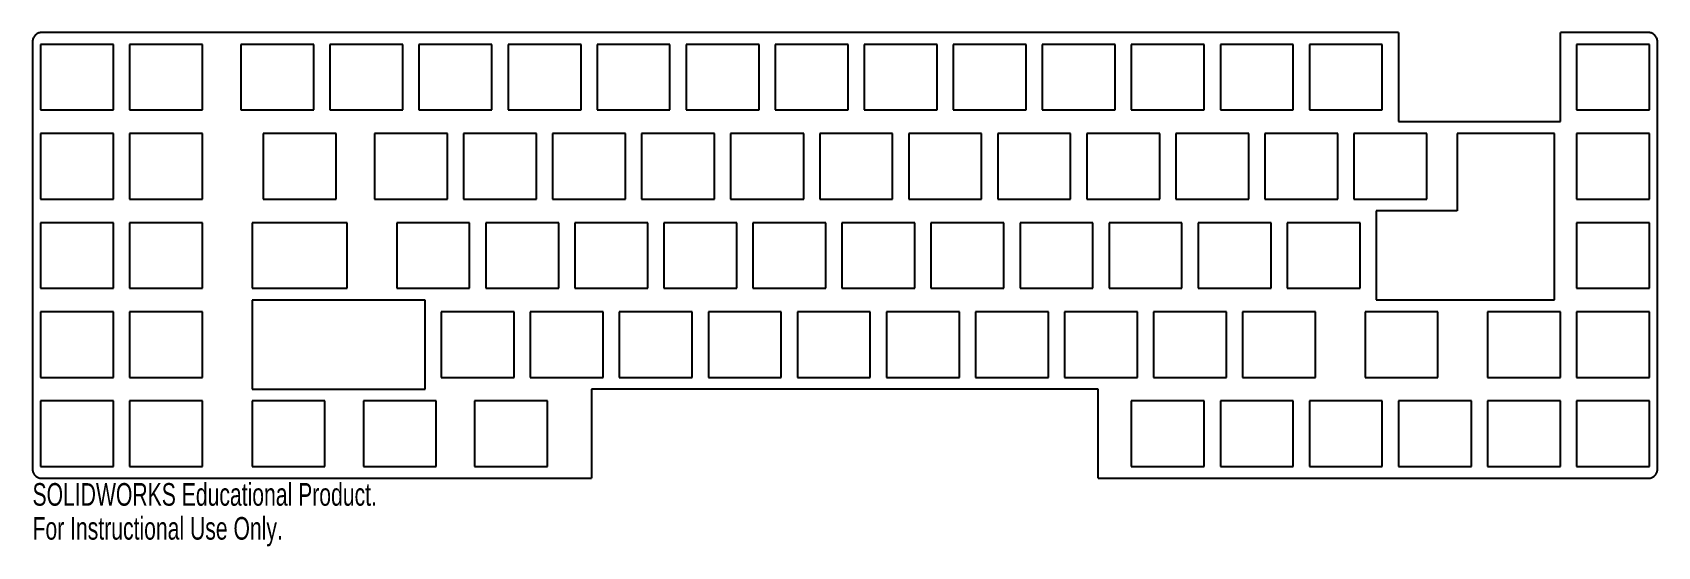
# Model space of a CAD drawing. Header units: millimetres. Extents: x 0 to 348, y -14 to 96.
import ezdxf

# ---------------------------------------------------------------- set-up
doc = ezdxf.new("R2010")
doc.units = ezdxf.units.MM
doc.styles.add('SLDTEXTSTYLE0', font='TXT', dxfattribs={"width": 0.7})

msp = doc.modelspace()

# ---------------------------------------------------------------- linework, layer by layer
at = {"color": 7, "linetype": 'Continuous', "lineweight": 25}
for p, q in [((0.150206, 93.974), (0.119889, 93.8209)), ((0.192925, 94.1268), (0.150206, 93.974)), ((0.248047, 94.2728), (0.192925, 94.1268)), ((0.312815, 94.415), (0.248047, 94.2728)), ((0.389985, 94.5526), (0.312815, 94.415)), ((0.4768, 94.6838), (0.389985, 94.5526)), ((0.574643, 94.8062), (0.4768, 94.6838)), ((0.680752, 94.9219), (0.574643, 94.8062)), ((0.796505, 95.0281), (0.680752, 94.9219)), ((0.919152, 95.1258), (0.796505, 95.0281)), ((1.05006, 95.213), (0.919152, 95.1258)), ((1.18787, 95.2899), (1.05006, 95.213)), ((1.32981, 95.3548), (1.18787, 95.2899)), ((1.47588, 95.4098), (1.32981, 95.3548)), ((1.62884, 95.4525), (1.47588, 95.4098)), ((1.7818, 95.4828), (1.62884, 95.4525)), ((1.9389, 95.5008), (1.7818, 95.4828)), ((2.096, 95.5075), (1.9389, 95.5008)), ((292.333, 95.5075), (2.096, 95.5075)), ((292.333, 95.5075), (292.333, 76.482)), ((326.982, 76.482), (326.982, 95.5075)), ((345.758, 95.5075), (326.982, 95.5075)), ((345.915, 95.5008), (345.758, 95.5075)), ((346.071, 95.4828), (345.915, 95.5008)), ((346.225, 95.4525), (346.071, 95.4828)), ((346.377, 95.4098), (346.225, 95.4525)), ((346.523, 95.3548), (346.377, 95.4098)), ((346.666, 95.2899), (346.523, 95.3548)), ((346.804, 95.213), (346.666, 95.2899)), ((346.935, 95.1258), (346.804, 95.213)), ((347.057, 95.0281), (346.935, 95.1258)), ((347.172, 94.9219), (347.057, 95.0281)), ((347.279, 94.8062), (347.172, 94.9219)), ((347.376, 94.6838), (347.279, 94.8062)), ((347.464, 94.5526), (347.376, 94.6838)), ((347.54, 94.415), (347.464, 94.5526)), ((347.606, 94.2728), (347.54, 94.415)), ((347.661, 94.1268), (347.606, 94.2728)), ((347.704, 93.974), (347.661, 94.1268)), ((347.734, 93.8209), (347.704, 93.974)), ((0.101975, 93.6639), (0.095085, 93.5069)), ((0.095085, 93.5069), (0.095085, 2.25585)), ((0.119889, 93.8209), (0.101975, 93.6639)), ((17.4212, 92.9816), (1.82039, 92.9816)), ((1.82039, 92.9816), (1.82039, 78.9824)), ((17.4212, 78.9824), (17.4212, 92.9816)), ((36.4712, 92.9816), (20.8704, 92.9816)), ((20.8704, 92.9816), (20.8704, 78.9824)), ((36.4712, 78.9824), (36.4712, 92.9816)), ((60.2823, 92.9816), (44.6828, 92.9816)), ((44.6828, 92.9816), (44.6828, 78.9824)), ((60.2823, 78.9824), (60.2823, 92.9816)), ((79.3323, 92.9816), (63.7328, 92.9816)), ((63.7328, 92.9816), (63.7328, 78.9824)), ((79.3323, 78.9824), (79.3323, 92.9816)), ((98.3823, 92.9816), (82.7828, 92.9816)), ((82.7828, 92.9816), (82.7828, 78.9824)), ((98.3823, 78.9824), (98.3823, 92.9816)), ((117.46668, 92.9816), (101.833, 92.9816)), ((101.833, 92.9816), (101.833, 78.9824)), ((117.46668, 78.9824), (117.46668, 92.9816)), ((136.482, 92.9816), (120.883, 92.9816)), ((120.883, 92.9816), (120.883, 78.9824)), ((136.482, 78.9824), (136.482, 92.9816)), ((155.532, 92.9816), (139.933, 92.9816)), ((139.933, 92.9816), (139.933, 78.9824)), ((155.532, 78.9824), (155.532, 92.9816)), ((174.582, 92.9816), (158.983, 92.9816)), ((158.983, 92.9816), (158.983, 78.9824)), ((174.582, 78.9824), (174.582, 92.9816)), ((193.632, 92.9816), (178.033, 92.9816)), ((178.033, 92.9816), (178.033, 78.9824)), ((193.632, 78.9824), (193.632, 92.9816)), ((212.682, 92.9816), (197.083, 92.9816)), ((197.083, 92.9816), (197.083, 78.9824)), ((212.682, 78.9824), (212.682, 92.9816)), ((231.732, 92.9816), (216.133, 92.9816)), ((216.133, 92.9816), (216.133, 78.9824)), ((231.732, 78.9824), (231.732, 92.9816)), ((250.782, 92.9816), (235.183, 92.9816)), ((235.183, 92.9816), (235.183, 78.9824)), ((250.782, 78.9824), (250.782, 92.9816)), ((269.832, 92.9816), (254.233, 92.9816)), ((254.233, 92.9816), (254.233, 78.9824)), ((269.832, 78.9824), (269.832, 92.9816)), ((288.882, 92.9816), (273.283, 92.9816)), ((273.283, 92.9816), (273.283, 78.9824)), ((288.882, 78.9824), (288.882, 92.9816)), ((346.032, 92.9816), (330.433, 92.9816)), ((330.433, 92.9816), (330.433, 78.9824)), ((346.032, 78.9824), (346.032, 92.9816)), ((347.752, 93.6639), (347.734, 93.8209)), ((347.759, 93.5069), (347.752, 93.6639)), ((347.759, 2.25723), (347.759, 93.5069)), ((1.82039, 78.9824), (17.4212, 78.9824)), ((20.8704, 78.9824), (36.4712, 78.9824)), ((44.6828, 78.9824), (60.2823, 78.9824)), ((63.7328, 78.9824), (79.3323, 78.9824)), ((82.7828, 78.9824), (98.3823, 78.9824)), ((101.833, 78.9824), (117.46668, 78.9824)), ((120.883, 78.9824), (136.482, 78.9824)), ((139.933, 78.9824), (155.532, 78.9824)), ((158.983, 78.9824), (174.582, 78.9824)), ((178.033, 78.9824), (193.632, 78.9824)), ((197.083, 78.9824), (212.682, 78.9824)), ((216.133, 78.9824), (231.732, 78.9824)), ((235.183, 78.9824), (250.782, 78.9824)), ((254.233, 78.9824), (269.832, 78.9824)), ((273.283, 78.9824), (288.882, 78.9824)), ((330.433, 78.9824), (346.032, 78.9824)), ((17.4212, 73.9316), (1.82039, 73.9316)), ((1.82039, 73.9316), (1.82039, 59.9324)), ((17.4212, 59.9324), (17.4212, 73.9316)), ((36.4712, 73.9316), (20.8704, 73.9316)), ((20.8704, 73.9316), (20.8704, 59.9324)), ((36.4712, 59.9324), (36.4712, 73.9316)), ((65.0462, 73.9316), (49.4453, 73.9316)), ((49.4453, 73.9316), (49.4453, 59.9324)), ((65.0462, 59.9324), (65.0462, 73.9316)), ((88.8573, 73.9316), (73.2578, 73.9316)), ((73.2578, 73.9316), (73.2578, 59.9324)), ((88.8573, 59.9324), (88.8573, 73.9316)), ((107.907, 73.9316), (92.3078, 73.9316)), ((92.3078, 73.9316), (92.3078, 59.9324)), ((107.907, 59.9324), (107.907, 73.9316)), ((126.957, 73.9316), (111.358, 73.9316)), ((111.358, 73.9316), (111.358, 59.9324)), ((126.957, 59.9324), (126.957, 73.9316)), ((146.007, 73.9316), (130.408, 73.9316)), ((130.408, 73.9316), (130.408, 59.9324)), ((146.007, 59.9324), (146.007, 73.9316)), ((165.112265, 73.9316), (149.458, 73.9316)), ((149.458, 73.9316), (149.458, 59.9324)), ((165.112265, 59.9324), (165.112265, 73.9316)), ((184.107, 73.9316), (168.508, 73.9316)), ((168.508, 73.9316), (168.508, 59.9324)), ((184.107, 59.9324), (184.107, 73.9316)), ((203.157, 73.9316), (187.558, 73.9316)), ((187.558, 73.9316), (187.558, 59.9324)), ((203.157, 59.9324), (203.157, 73.9316)), ((222.207, 73.9316), (206.608, 73.9316)), ((206.608, 73.9316), (206.608, 59.9324)), ((222.207, 59.9324), (222.207, 73.9316)), ((241.257, 73.9316), (225.658, 73.9316)), ((225.658, 73.9316), (225.658, 59.9324)), ((241.257, 59.9324), (241.257, 73.9316)), ((260.307, 73.9316), (244.708, 73.9316)), ((244.708, 73.9316), (244.708, 59.9324)), ((260.307, 59.9324), (260.307, 73.9316)), ((279.357, 73.9316), (263.758, 73.9316)), ((263.758, 73.9316), (263.758, 59.9324)), ((279.357, 59.9324), (279.357, 73.9316)), ((298.407, 73.9316), (282.808, 73.9316)), ((282.808, 73.9316), (282.808, 59.9324)), ((292.333, 76.482), (326.982, 76.482)), ((298.407, 59.9324), (298.407, 73.9316)), ((325.757, 73.9316), (304.9205, 73.9316)), ((304.9205, 73.9316), (304.9205, 57.382)), ((325.757, 38.382), (325.757, 73.9316)), ((346.032, 73.9316), (330.433, 73.9316)), ((330.433, 73.9316), (330.433, 59.9324)), ((346.032, 59.9324), (346.032, 73.9316)), ((1.82039, 59.9324), (17.4212, 59.9324)), ((20.8704, 59.9324), (36.4712, 59.9324)), ((49.4453, 59.9324), (65.0462, 59.9324)), ((73.2578, 59.9324), (88.8573, 59.9324)), ((92.3078, 59.9324), (107.907, 59.9324)), ((111.358, 59.9324), (126.957, 59.9324)), ((130.408, 59.9324), (146.007, 59.9324)), ((149.458, 59.9324), (165.112265, 59.9324)), ((168.508, 59.9324), (184.107, 59.9324)), ((187.558, 59.9324), (203.157, 59.9324)), ((206.608, 59.9324), (222.207, 59.9324)), ((225.658, 59.9324), (241.257, 59.9324)), ((244.708, 59.9324), (260.307, 59.9324)), ((263.758, 59.9324), (279.357, 59.9324)), ((282.808, 59.9324), (298.407, 59.9324)), ((330.433, 59.9324), (346.032, 59.9324)), ((304.9205, 57.382), (287.5715, 57.382)), ((287.5715, 57.382), (287.5715, 38.382)), ((17.4212, 54.8816), (1.82039, 54.8816)), ((1.82039, 54.8816), (1.82039, 40.8824)), ((17.4212, 40.8824), (17.4212, 54.8816)), ((36.4712, 54.8816), (20.8704, 54.8816)), ((20.8704, 54.8816), (20.8704, 40.8824)), ((36.4712, 40.8824), (36.4712, 54.8816)), ((47.0641, 54.8816), (47.0641, 40.8824)), ((67.4261, 54.8816), (47.0641, 54.8816)), ((67.4261, 40.8824), (67.4261, 54.8816)), ((93.6198, 54.8816), (78.0203, 54.8816)), ((78.0203, 54.8816), (78.0203, 40.8824)), ((93.6198, 40.8824), (93.6198, 54.8816)), ((112.67, 54.8816), (97.0703, 54.8816)), ((97.0703, 54.8816), (97.0703, 40.8824)), ((112.67, 40.8824), (112.67, 54.8816)), ((131.724283, 54.8816), (116.119, 54.8816)), ((116.119, 54.8816), (116.119, 40.8824)), ((131.724283, 40.8824), (131.724283, 54.8816)), ((150.771, 54.8816), (135.17, 54.8816)), ((135.17, 54.8816), (135.17, 40.8824)), ((150.771, 40.8824), (150.771, 54.8816)), ((169.821, 54.8816), (154.22, 54.8816)), ((154.22, 54.8816), (154.22, 40.8824)), ((169.821, 40.8824), (169.821, 54.8816)), ((188.871, 54.8816), (173.27, 54.8816)), ((173.27, 54.8816), (173.27, 40.8824)), ((188.871, 40.8824), (188.871, 54.8816)), ((207.921, 54.8816), (192.32, 54.8816)), ((192.32, 54.8816), (192.32, 40.8824)), ((207.921, 40.8824), (207.921, 54.8816)), ((226.971, 54.8816), (211.37, 54.8816)), ((211.37, 54.8816), (211.37, 40.8824)), ((226.971, 40.8824), (226.971, 54.8816)), ((246.021, 54.8816), (230.42, 54.8816)), ((230.42, 54.8816), (230.42, 40.8824)), ((246.021, 40.8824), (246.021, 54.8816)), ((265.071, 54.8816), (249.47, 54.8816)), ((249.47, 54.8816), (249.47, 40.8824)), ((265.071, 40.8824), (265.071, 54.8816)), ((284.121, 54.8816), (268.52, 54.8816)), ((268.52, 54.8816), (268.52, 40.8824)), ((284.121, 40.8824), (284.121, 54.8816)), ((346.032, 54.8816), (330.433, 54.8816)), ((330.433, 54.8816), (330.433, 40.8824)), ((346.032, 40.8824), (346.032, 54.8816)), ((1.82039, 40.8824), (17.4212, 40.8824)), ((20.8704, 40.8824), (36.4712, 40.8824)), ((47.0641, 40.8824), (67.4261, 40.8824)), ((84.0948, 38.33195), (47.0641, 38.33195)), ((47.0641, 38.33195), (47.0641, 19.33195)), ((78.0203, 40.8824), (93.6198, 40.8824)), ((84.0948, 19.33195), (84.0948, 38.33195)), ((97.0703, 40.8824), (112.67, 40.8824)), ((116.119, 40.8824), (131.724283, 40.8824)), ((135.17, 40.8824), (150.771, 40.8824)), ((154.22, 40.8824), (169.821, 40.8824)), ((173.27, 40.8824), (188.871, 40.8824)), ((192.32, 40.8824), (207.921, 40.8824)), ((211.37, 40.8824), (226.971, 40.8824)), ((230.42, 40.8824), (246.021, 40.8824)), ((249.47, 40.8824), (265.071, 40.8824)), ((268.52, 40.8824), (284.121, 40.8824)), ((287.5715, 38.382), (325.757, 38.382)), ((330.433, 40.8824), (346.032, 40.8824)), ((17.4212, 35.8316), (1.82039, 35.8316)), ((1.82039, 35.8316), (1.82039, 21.8323)), ((17.4212, 21.8323), (17.4212, 35.8316)), ((36.4712, 35.8316), (20.8704, 35.8316)), ((20.8704, 35.8316), (20.8704, 21.8323)), ((36.4712, 21.8323), (36.4712, 35.8316)), ((103.146, 35.8316), (87.5453, 35.8316)), ((87.5453, 35.8316), (87.5453, 21.8323)), ((103.146, 21.8323), (103.146, 35.8316)), ((122.196, 35.8316), (106.595, 35.8316)), ((106.595, 35.8316), (106.595, 21.8323)), ((122.196, 21.8323), (122.196, 35.8316)), ((141.246, 35.8316), (125.644, 35.8316)), ((125.644, 35.8316), (125.644, 21.8323)), ((141.246, 21.8323), (141.246, 35.8316)), ((160.296, 35.8316), (144.695, 35.8316)), ((144.695, 35.8316), (144.695, 21.8323)), ((160.296, 21.8323), (160.296, 35.8316)), ((179.346, 35.8316), (163.745, 35.8316)), ((163.745, 35.8316), (163.745, 21.8323)), ((179.346, 21.8323), (179.346, 35.8316)), ((198.396, 35.8316), (182.795, 35.8316)), ((182.795, 35.8316), (182.795, 21.8323)), ((198.396, 21.8323), (198.396, 35.8316)), ((217.446, 35.8316), (201.845, 35.8316)), ((201.845, 35.8316), (201.845, 21.8323)), ((217.446, 21.8323), (217.446, 35.8316)), ((236.496, 35.8316), (220.895, 35.8316)), ((220.895, 35.8316), (220.895, 21.8323)), ((236.496, 21.8323), (236.496, 35.8316)), ((255.546, 35.8316), (239.945, 35.8316)), ((239.945, 35.8316), (239.945, 21.8323)), ((255.546, 21.8323), (255.546, 35.8316)), ((274.596, 35.8316), (258.995, 35.8316)), ((258.995, 35.8316), (258.995, 21.8323)), ((274.596, 21.8323), (274.596, 35.8316)), ((300.789, 35.8316), (285.189, 35.8316)), ((285.189, 35.8316), (285.189, 21.8323)), ((300.789, 21.8323), (300.789, 35.8316)), ((326.982, 35.8316), (311.383, 35.8316)), ((311.383, 35.8316), (311.383, 21.8323)), ((326.982, 21.8323), (326.982, 35.8316)), ((346.032, 35.8316), (330.433, 35.8316)), ((330.433, 35.8316), (330.433, 21.8323)), ((346.032, 21.8323), (346.032, 35.8316)), ((1.82039, 21.8323), (17.4212, 21.8323)), ((20.8704, 21.8323), (36.4712, 21.8323)), ((87.5453, 21.8323), (103.146, 21.8323)), ((106.595, 21.8323), (122.196, 21.8323)), ((125.644, 21.8323), (141.246, 21.8323)), ((144.695, 21.8323), (160.296, 21.8323)), ((163.745, 21.8323), (179.346, 21.8323)), ((182.795, 21.8323), (198.396, 21.8323)), ((201.845, 21.8323), (217.446, 21.8323)), ((220.895, 21.8323), (236.496, 21.8323)), ((239.945, 21.8323), (255.546, 21.8323)), ((258.995, 21.8323), (274.596, 21.8323)), ((285.189, 21.8323), (300.789, 21.8323)), ((311.383, 21.8323), (326.982, 21.8323)), ((330.433, 21.8323), (346.032, 21.8323)), ((47.0641, 19.33195), (84.0948, 19.33195)), ((228.126, 19.28198), (119.727, 19.28198)), ((119.727, 19.28198), (119.727, 0.257693)), ((228.126, 0.257693), (228.126, 19.28198)), ((17.4212, 16.7817), (1.82039, 16.7817)), ((1.82039, 16.7817), (1.82039, 2.78226)), ((17.4212, 2.78226), (17.4212, 16.7817)), ((36.4712, 16.7817), (20.8704, 16.7817)), ((20.8704, 16.7817), (20.8704, 2.78226)), ((36.4712, 2.78226), (36.4712, 16.7817)), ((62.6636, 16.7817), (47.0641, 16.7817)), ((47.0641, 16.7817), (47.0641, 2.78226)), ((62.6636, 2.78226), (62.6636, 16.7817)), ((86.4761, 16.7817), (70.8766, 16.7817)), ((70.8766, 16.7817), (70.8766, 2.78226)), ((86.4761, 2.78226), (86.4761, 16.7817)), ((110.289, 16.7817), (94.6891, 16.7817)), ((94.6891, 16.7817), (94.6891, 2.78226)), ((110.289, 2.78226), (110.289, 16.7817)), ((250.782, 16.7817), (235.183, 16.7817)), ((235.183, 16.7817), (235.183, 2.78226)), ((250.782, 2.78226), (250.782, 16.7817)), ((269.832, 16.7817), (254.233, 16.7817)), ((254.233, 16.7817), (254.233, 2.78226)), ((269.832, 2.78226), (269.832, 16.7817)), ((288.882, 16.7817), (273.283, 16.7817)), ((273.283, 16.7817), (273.283, 2.78226)), ((288.882, 2.78226), (288.882, 16.7817)), ((307.932, 16.7817), (292.333, 16.7817)), ((292.333, 16.7817), (292.333, 2.78226)), ((307.932, 2.78226), (307.932, 16.7817)), ((326.982, 16.7817), (311.383, 16.7817)), ((311.383, 16.7817), (311.383, 2.78226)), ((326.982, 2.78226), (326.982, 16.7817)), ((346.032, 16.7817), (330.433, 16.7817)), ((330.433, 16.7817), (330.433, 2.78226)), ((346.032, 2.78226), (346.032, 16.7817)), ((0.095085, 2.25585), (0.101975, 2.10013)), ((0.101975, 2.10013), (0.119889, 1.94441)), ((0.119889, 1.94441), (0.150206, 1.79007)), ((0.150206, 1.79007), (0.192925, 1.63849)), ((0.192925, 1.63849), (0.248047, 1.49104)), ((0.248047, 1.49104), (0.312815, 1.3491)), ((0.312815, 1.3491), (0.389985, 1.21267)), ((0.389985, 1.21267), (0.4768, 1.08176)), ((0.4768, 1.08176), (0.574643, 0.957735)), ((0.574643, 0.957735), (0.680752, 0.841982)), ((0.680752, 0.841982), (0.796505, 0.735873)), ((0.796505, 0.735873), (0.919152, 0.63803)), ((0.919152, 0.63803), (1.05006, 0.551215)), ((1.05006, 0.551215), (1.18787, 0.474045)), ((1.18787, 0.474045), (1.32981, 0.409279)), ((1.32981, 0.409279), (1.47588, 0.354157)), ((1.47588, 0.354157), (1.62884, 0.312815)), ((1.62884, 0.312815), (1.7818, 0.28112)), ((1.7818, 0.28112), (1.9389, 0.263205)), ((1.82039, 2.78226), (17.4212, 2.78226)), ((1.9389, 0.263205), (2.096, 0.257693)), ((2.096, 0.257693), (119.727, 0.257693)), ((20.8704, 2.78226), (36.4712, 2.78226)), ((47.0641, 2.78226), (62.6636, 2.78226)), ((70.8766, 2.78226), (86.4761, 2.78226)), ((94.6891, 2.78226), (110.289, 2.78226)), ((228.126, 0.257693), (345.758, 0.257693)), ((235.183, 2.78226), (250.782, 2.78226)), ((254.233, 2.78226), (269.832, 2.78226)), ((273.283, 2.78226), (288.882, 2.78226)), ((292.333, 2.78226), (307.932, 2.78226)), ((311.383, 2.78226), (326.982, 2.78226)), ((330.433, 2.78226), (346.032, 2.78226)), ((345.758, 0.257693), (345.915, 0.263205)), ((345.915, 0.263205), (346.071, 0.28112)), ((346.071, 0.28112), (346.225, 0.312815)), ((346.225, 0.312815), (346.377, 0.354157)), ((346.377, 0.354157), (346.523, 0.409279)), ((346.523, 0.409279), (346.666, 0.474045)), ((346.666, 0.474045), (346.804, 0.551215)), ((346.804, 0.551215), (346.935, 0.63803)), ((346.935, 0.63803), (347.057, 0.735873)), ((347.057, 0.735873), (347.172, 0.841982)), ((347.172, 0.841982), (347.279, 0.957735)), ((347.279, 0.957735), (347.376, 1.08176)), ((347.376, 1.08176), (347.464, 1.21267)), ((347.464, 1.21267), (347.54, 1.3491)), ((347.54, 1.3491), (347.606, 1.49104)), ((347.606, 1.49104), (347.661, 1.63849)), ((347.661, 1.63849), (347.704, 1.79007)), ((347.704, 1.79007), (347.734, 1.94441)), ((347.734, 1.94441), (347.752, 2.10013)), ((347.752, 2.10013), (347.759, 2.25723))]:
    msp.add_line(p, q, dxfattribs=at)

# ---------------------------------------------------------------- texts
at = {"color": 7, "linetype": 'Continuous', "char_height": 4.83362, "attachment_point": 1, "style": 'SLDTEXTSTYLE0'}
for s, insert in [('SOLIDWORKS Educational Product.', (0.095085, -0.761873)), ('For Instructional Use Only.', (0.095085, -8.012303))]:
    msp.add_mtext(s, dxfattribs=dict(at, insert=insert))

doc.saveas('drawing.dxf')
